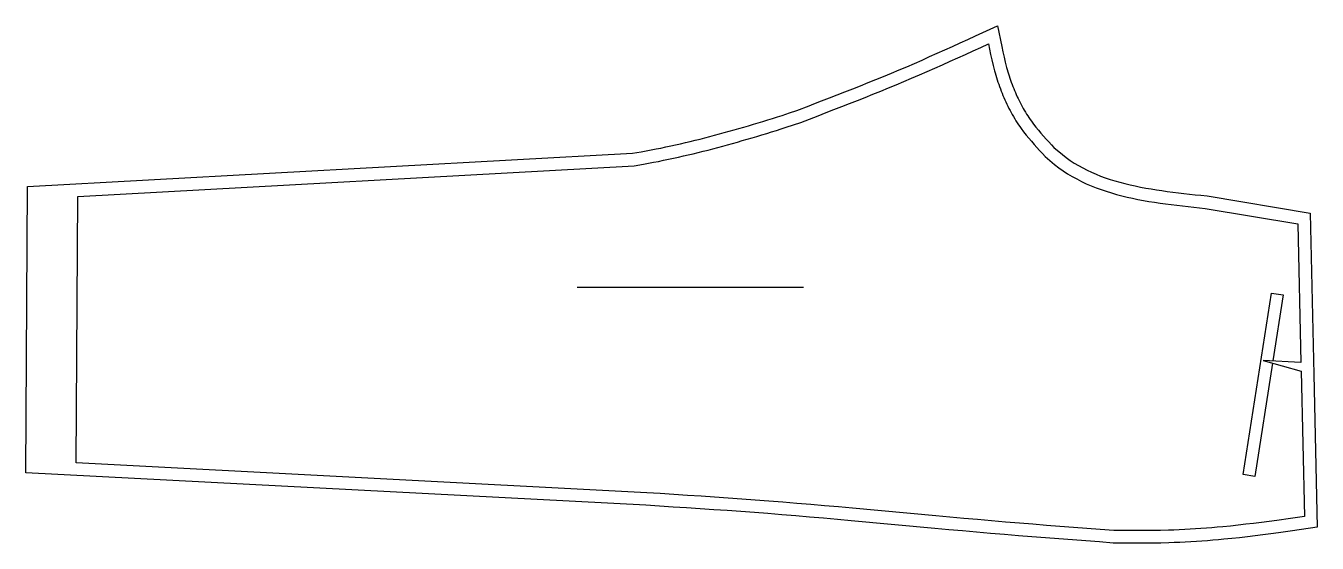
# Model space of a CAD drawing. Header units: inches. Extents: x 0 to 40.4, y 0 to 16.2.
import ezdxf

# ---------------------------------------------------------------- set-up
doc = ezdxf.new("R2010")
doc.units = ezdxf.units.IN

msp = doc.modelspace()

# ---------------------------------------------------------------- linework, layer by layer
at = {"layer": 'T001L001'}
for points in [[(40.31, 5.274), (40.415, 0.499), (39.64, 0.385), (39.206, 0.324), (38.962, 0.291), (38.719, 0.259), (38.475, 0.228), (38.231, 0.199), (37.986, 0.171), (37.741, 0.145), (37.496, 0.12), (37.324, 0.104), (37.151, 0.09), (36.979, 0.076), (36.806, 0.063), (36.634, 0.051), (36.461, 0.041), (36.288, 0.031), (36.115, 0.023), (35.942, 0.016), (35.768, 0.01), (35.521, 0.005), (35.274, 0.001), (35.027, 0), (34.782, 0), (34.536, 0.001), (34.291, 0.003), (34.035, 0.005), (33.598, 0.037), (33.176, 0.068), (32.754, 0.1), (32.333, 0.132), (31.911, 0.164), (31.489, 0.197), (31.068, 0.231), (30.629, 0.268), (30.193, 0.305), (29.755, 0.344), (29.319, 0.382), (28.882, 0.422), (28.446, 0.462), (25.833, 0.702), (25.398, 0.741), (24.964, 0.779), (24.53, 0.817), (24.094, 0.854), (23.66, 0.889), (23.226, 0.924), (22.802, 0.956), (22.378, 0.987), (21.953, 1.017), (21.531, 1.047), (21.106, 1.075), (20.682, 1.103), (20.257, 1.131), (19.832, 1.159), (19.408, 1.186), (0, 2.199), (0.057, 11.156), (18.991, 12.196), (19.263, 12.244), (19.417, 12.272), (19.571, 12.301), (19.724, 12.331), (19.878, 12.362), (20.031, 12.394), (20.184, 12.427), (20.337, 12.461), (20.49, 12.496), (20.643, 12.531), (20.796, 12.567), (20.948, 12.604), (21.101, 12.642), (21.253, 12.681), (21.405, 12.72), (21.557, 12.76), (21.709, 12.801), (21.861, 12.842), (22.013, 12.884), (22.164, 12.927), (22.316, 12.97), (22.467, 13.014), (22.618, 13.058), (22.769, 13.103), (22.92, 13.149), (23.071, 13.195), (23.222, 13.241), (23.373, 13.288), (23.523, 13.336), (23.673, 13.383), (23.902, 13.458), (24.125, 13.535), (24.518, 13.686), (24.659, 13.74), (24.904, 13.835), (25.148, 13.929), (25.392, 14.024), (25.636, 14.119), (25.879, 14.215), (26.122, 14.311), (26.364, 14.408), (26.606, 14.506), (26.847, 14.604), (27.088, 14.703), (27.328, 14.804), (27.568, 14.906), (27.808, 15.01), (28.048, 15.114), (28.287, 15.22), (28.526, 15.327), (28.765, 15.434), (29.004, 15.542), (29.243, 15.65), (29.482, 15.76), (29.721, 15.869), (30.41, 16.184), (30.545, 15.533), (30.58, 15.367), (30.616, 15.204), (30.655, 15.044), (30.696, 14.884), (30.715, 14.818), (30.735, 14.75), (30.755, 14.683), (30.776, 14.617), (30.798, 14.55), (30.82, 14.484), (30.843, 14.418), (30.867, 14.353), (30.892, 14.288), (30.918, 14.223), (30.944, 14.159), (30.971, 14.095), (30.999, 14.031), (31.028, 13.968), (31.057, 13.906), (31.087, 13.844), (31.118, 13.782), (31.15, 13.721), (31.183, 13.661), (31.216, 13.601), (31.25, 13.542), (31.285, 13.484), (31.321, 13.425), (31.358, 13.368), (31.395, 13.312), (31.433, 13.256), (31.471, 13.202), (31.542, 13.106), (31.615, 13.013), (31.691, 12.92), (31.769, 12.828), (31.85, 12.736), (31.933, 12.643), (32.017, 12.551), (32.103, 12.458), (32.175, 12.381), (32.442, 12.154), (32.562, 12.063), (32.686, 11.975), (32.813, 11.892), (32.943, 11.814), (33.076, 11.74), (33.212, 11.671), (33.351, 11.605), (33.493, 11.544), (33.638, 11.486), (33.785, 11.432), (33.935, 11.382), (34.087, 11.334), (34.242, 11.29), (34.399, 11.249), (34.558, 11.211), (34.719, 11.175), (34.882, 11.141), (35.048, 11.11), (35.215, 11.081), (35.383, 11.054), (35.553, 11.029), (35.725, 11.005), (35.898, 10.983), (36.072, 10.961), (36.246, 10.941), (36.423, 10.921), (36.599, 10.902), (36.776, 10.884), (36.967, 10.864), (40.199, 10.319), (40.31, 5.274)], [(39.908, 5.653), (38.723, 5.718), (39.914, 5.385), (40.014, 0.838), (39.584, 0.775), (39.152, 0.714), (38.91, 0.681), (38.669, 0.649), (38.427, 0.619), (38.185, 0.59), (37.943, 0.562), (37.701, 0.536), (37.458, 0.512), (37.288, 0.497), (37.119, 0.482), (36.949, 0.468), (36.778, 0.455), (36.608, 0.444), (36.438, 0.434), (36.268, 0.424), (36.098, 0.416), (35.927, 0.409), (35.757, 0.404), (35.513, 0.398), (35.27, 0.395), (35.026, 0.393), (34.782, 0.393), (34.539, 0.394), (34.295, 0.396), (34.051, 0.399), (33.627, 0.43), (33.205, 0.461), (32.784, 0.492), (32.363, 0.524), (31.941, 0.557), (31.52, 0.59), (31.1, 0.624), (30.662, 0.66), (30.227, 0.697), (29.789, 0.736), (29.354, 0.774), (28.918, 0.814), (28.482, 0.854), (25.869, 1.094), (25.433, 1.133), (24.998, 1.172), (24.563, 1.209), (24.127, 1.246), (23.692, 1.282), (23.257, 1.316), (22.831, 1.348), (22.407, 1.38), (21.981, 1.41), (21.557, 1.439), (21.132, 1.468), (20.707, 1.496), (20.283, 1.524), (19.857, 1.551), (19.431, 1.579), (1.576, 2.511), (1.63, 10.848), (19.037, 11.804), (19.333, 11.856), (19.489, 11.885), (19.645, 11.914), (19.801, 11.945), (19.957, 11.977), (20.113, 12.009), (20.268, 12.043), (20.423, 12.077), (20.578, 12.112), (20.733, 12.148), (20.888, 12.184), (21.042, 12.222), (21.196, 12.26), (21.351, 12.299), (21.504, 12.339), (21.658, 12.38), (21.812, 12.421), (21.965, 12.462), (22.118, 12.505), (22.272, 12.548), (22.424, 12.592), (22.577, 12.636), (22.73, 12.681), (22.882, 12.726), (23.035, 12.772), (23.187, 12.818), (23.339, 12.865), (23.491, 12.913), (23.642, 12.96), (23.794, 13.009), (24.028, 13.085), (24.26, 13.165), (24.659, 13.318), (24.802, 13.373), (25.046, 13.468), (25.291, 13.563), (25.535, 13.658), (25.78, 13.753), (26.024, 13.849), (26.268, 13.945), (26.511, 14.043), (26.754, 14.141), (26.997, 14.24), (27.239, 14.34), (27.481, 14.441), (27.723, 14.544), (27.965, 14.649), (28.206, 14.754), (28.447, 14.86), (28.687, 14.967), (28.927, 15.075), (29.167, 15.183), (29.407, 15.292), (29.646, 15.402), (29.885, 15.511), (30.125, 15.621), (30.16, 15.452), (30.195, 15.284), (30.233, 15.116), (30.273, 14.948), (30.316, 14.781), (30.336, 14.71), (30.357, 14.638), (30.379, 14.567), (30.401, 14.496), (30.424, 14.426), (30.448, 14.355), (30.473, 14.285), (30.499, 14.215), (30.525, 14.145), (30.552, 14.076), (30.581, 14.007), (30.61, 13.939), (30.64, 13.871), (30.67, 13.803), (30.702, 13.736), (30.734, 13.669), (30.768, 13.603), (30.802, 13.537), (30.837, 13.471), (30.874, 13.407), (30.911, 13.343), (30.949, 13.279), (30.988, 13.216), (31.027, 13.154), (31.068, 13.092), (31.11, 13.031), (31.152, 12.971), (31.229, 12.868), (31.307, 12.767), (31.388, 12.668), (31.471, 12.571), (31.555, 12.474), (31.641, 12.379), (31.728, 12.284), (31.815, 12.19), (31.903, 12.096), (32.195, 11.848), (32.328, 11.746), (32.465, 11.649), (32.604, 11.558), (32.746, 11.473), (32.891, 11.393), (33.039, 11.317), (33.189, 11.246), (33.342, 11.18), (33.497, 11.119), (33.654, 11.061), (33.813, 11.007), (33.974, 10.957), (34.138, 10.911), (34.303, 10.867), (34.469, 10.827), (34.637, 10.79), (34.807, 10.755), (34.978, 10.723), (35.15, 10.693), (35.323, 10.665), (35.497, 10.639), (35.672, 10.615), (35.848, 10.592), (36.025, 10.57), (36.202, 10.55), (36.379, 10.53), (36.557, 10.511), (36.736, 10.492), (36.914, 10.473), (39.812, 9.985), (39.908, 5.653)], [(17.252, 8.007), (24.338, 8.007)], [(39.019, 5.635), (38.469, 2.087), (38.099, 2.145), (38.981, 7.826), (39.351, 7.769), (39.03, 5.701)]]:
    msp.add_lwpolyline(points, dxfattribs=at)

doc.saveas('drawing.dxf')
